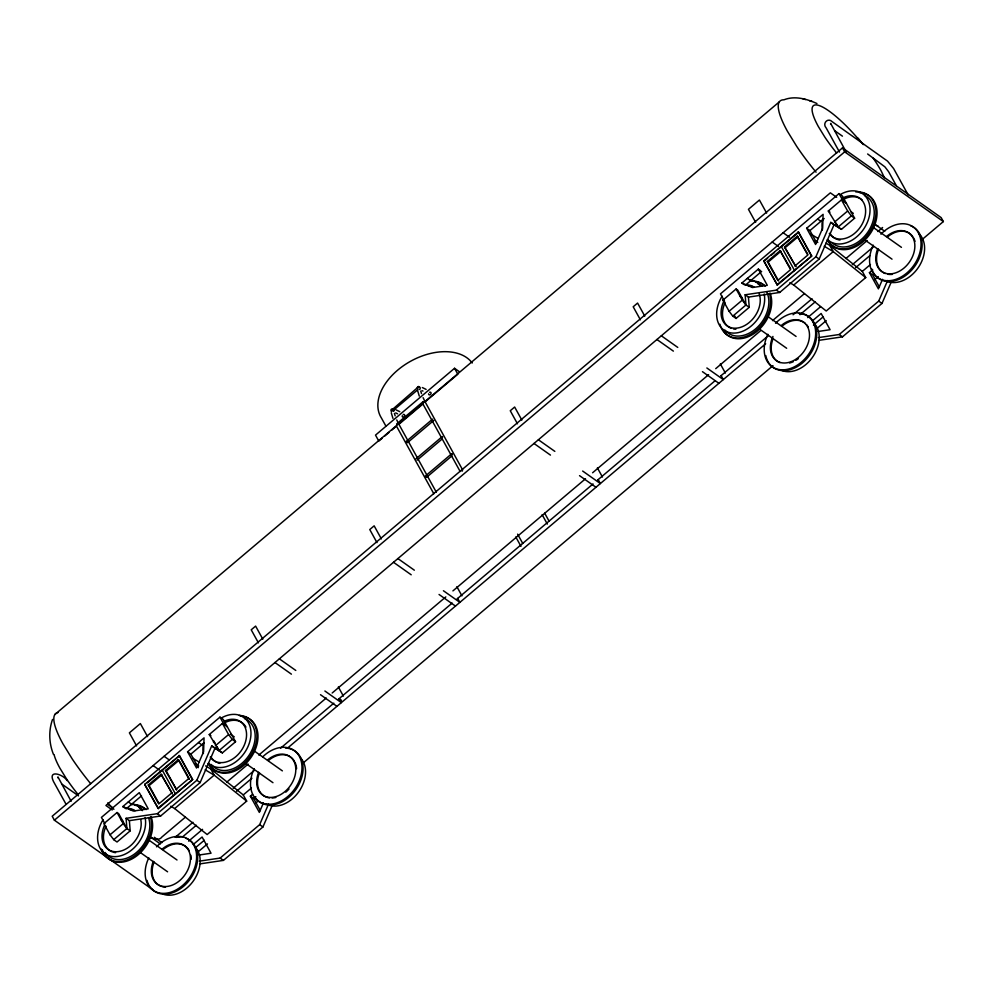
<?xml version="1.0" encoding="UTF-8"?>
<svg xmlns="http://www.w3.org/2000/svg" width="993" height="993" viewBox="0 0 993 993"><rect width="100%" height="100%" fill="white"/><g stroke="black" fill="none" stroke-linecap="round" stroke-linejoin="round"><path stroke-width="1.49" d="M391.776 410.047L417.929 387.282L418.624 387.779M423.13 401.631L396.654 423.912L396.977 424.57M422.981 401.706L423.465 402.475M52.53 719.416C48.508 730.811 48.98 743.26 53.485 754.457M57.929 777.829L57.942 776.898L71.136 801.264M830.657 124.336L830.657 123.405L846.073 151.78M113.723 839.668L126.893 828.534L118.701 813.677L117.05 812.522L103.88 823.656L110.037 834.803L113.723 839.668L117.013 842.002L130.182 830.856L126.893 828.534L126.086 818.319L157.341 813.677L196.85 780.262L211.708 745.917L222.382 752.88L235.552 741.746L223.264 719.466L219.974 717.145L101.423 817.4L104.848 823.582M126.086 818.319L129.375 820.652L160.63 816.01L200.139 782.583L214.997 748.238L211.708 745.917M263.455 802.853L259.334 812.398L250.373 796.175L252.57 794.313M199.308 861.154L220.136 858.064L259.657 824.637L268.557 804.032M199.618 863.922L223.425 860.385L262.934 826.97L272.442 804.988M732.784 316.134L745.954 305L745.147 294.784L776.402 290.142L815.911 256.728L830.769 222.382L841.443 229.346L854.613 218.212L842.312 195.931L839.035 193.61L720.484 293.854L724.58 301.289L722.941 300.122L736.111 288.988L737.762 290.142L745.954 305L749.243 307.321L736.074 318.455L732.784 316.134L729.085 311.256L722.941 300.122M745.147 294.784L748.437 297.106L779.691 292.463L819.2 259.049L834.058 224.703L830.769 222.382M882.516 279.318L878.395 288.864L869.434 272.641L872.723 269.848M818.356 337.608L839.197 334.517L878.706 301.102L887.618 280.498M818.679 340.376L842.486 336.838L881.995 303.424L891.503 281.441M392.744 410.903L417.941 389.591M459.474 371.767L454.546 368.291L375.515 435.12L378.792 441.066L382.28 438.112M54.876 714.513L779.306 101.857M384.601 436.15L389.256 432.216M391.577 430.254L396.232 426.32M425.277 401.743L457.823 374.224L454.546 368.291M398.963 424.272L423.018 403.94M432.638 419.096L406.298 441.376L406.907 442.381M407.453 442.704L433.792 420.436M415.93 458.84L442.332 436.535L442.593 437.218M417.097 460.169L442.295 438.869M451.741 453.727L425.401 476.007L425.724 476.665M426.568 477.335L451.765 456.023M922.05 239.586L943.35 221.576L941.165 217.616L842.498 147.883L52.207 816.234L54.392 820.193L153.059 889.914M54.392 820.193L844.683 151.855L943.35 221.576M144.717 784.42L179.485 755.648L192.679 779.542L158.309 808.6L144.717 784.42L158.309 808.6M763.766 260.874L798.546 232.101L811.728 255.995L777.37 285.053L763.766 260.874L777.37 285.053M147.411 782.769L179.485 755.648M764.176 261.171L767.614 258.254M771.052 255.35L774.49 252.445M777.929 249.541L798.546 232.101M122.822 806.564L139.281 792.637L148.242 808.861L133.36 811.07L122.822 806.564L125.019 808.116M171.516 793.159L158.731 803.97L148.267 785.029L161.065 774.217L172.348 793.742L161.065 774.217M165.459 770.506L178.243 759.682L179.063 760.266L166.278 771.089L165.459 770.506L176.729 790.031L166.278 771.089M187.578 751.8L204.049 737.873L203.602 751.664L196.54 768.023L187.578 751.8L190.867 754.121L198.327 767.639M744.067 284.581L741.883 283.03L758.342 269.103L760.539 270.655M780.126 250.683L790.577 269.624L777.792 280.436L767.328 261.494L780.126 250.683L790.651 268.842M784.507 246.959L795.79 266.484L784.507 246.959L797.305 236.148L807.83 254.32M806.639 228.266L823.098 214.339L822.663 228.129L815.588 244.477L806.639 228.266L809.928 230.587L816.643 242.751M235.552 741.746L232.275 739.425L219.093 750.559L209.25 734.547L222.432 723.413L227.36 726.888M854.613 218.212L851.324 215.878L838.154 227.025L828.311 211.012L841.481 199.866L846.421 203.354M148.267 785.029L149.099 785.612L161.884 774.801M767.328 261.494L768.148 262.078L780.945 251.254M785.339 247.542L798.124 236.731M126.111 808.885L141.478 795.889M190.867 754.121L204.037 742.987M745.172 285.351L761.631 271.424M809.928 230.587L824.19 218.522M110.037 834.803L123.206 823.656L117.05 812.522M215.407 745.681L228.576 734.547L222.432 723.413M729.085 311.256L742.255 300.122L736.111 288.988M834.455 222.147L847.637 211.012L841.481 199.866M175.91 789.447L188.707 778.624L189.526 779.207L179.82 761.619M794.971 265.913L807.756 255.089L797.305 236.148M157.899 808.302L192.679 779.542M776.96 284.768L811.728 255.995M170.808 806.266L174.669 808.563L214.178 775.148L210.764 768.967L205.625 765.901M789.869 282.732L793.73 285.028L833.239 251.614L829.825 245.42L825.965 243.124M185.406 817.14L161.722 837.161A81.488 18.569 49.8 0 1 149.186 836.925M226.826 782.099L248.138 764.089M258.788 755.077L326.263 698.017M332.183 693.002L445.82 596.905M452.92 590.897L585.498 478.775M592.598 472.767L708.605 374.671M715.705 368.664L760.688 330.619M772.517 320.615L804.479 293.58M845.912 258.54L867.212 240.529M877.874 231.518L882.603 227.509M175.19 837.322L192.94 822.303M233.194 788.268L254.493 770.245M280.535 748.225L333.809 703.181M338.539 699.171L452.175 603.074M456.904 599.064L593.032 483.939M597.774 479.942L714.96 380.84M720.881 375.826L768.222 335.783M793.084 314.769L812.026 298.744M852.267 264.709L873.579 246.686M182.104 837.273L196.316 825.257M236.557 791.222L251.949 778.214M287.461 748.176L765.677 343.752M799.998 314.719L815.39 301.711M855.643 267.676L869.843 255.66M188.633 841.133L202.572 829.341M174.669 808.563L207.152 834.542L246.674 801.128L243.26 794.934L251.39 788.057M807.694 317.599L820.479 306.787M793.73 285.028L826.213 311.008L865.722 277.593L862.309 271.399L870.451 264.523M193.3 844.447L202.088 837.012L211.037 853.235L199.134 855.01M812.361 320.9L821.137 313.478L830.098 329.701L818.195 331.476M195.497 847.699L204.273 840.277M250.373 796.175L253.662 798.496L255.859 796.647M813.453 325.083L823.334 316.73M196.837 852.9L207.487 843.901M255.995 802.878L258.354 800.867M303.312 762.847L772.988 365.647M816.767 328.633L826.226 320.627M874.734 279.604L878.284 276.6M418.45 386.649L419.22 386.736M816.954 103.545C806.825 98.928 794.76 95.514 783.911 99.821A81.488 18.569 49.8 0 0 787.337 131.113L796.696 146.356A81.488 18.569 49.8 0 0 816.06 172.186M802.778 98.766L805.534 99.561M809.58 100.715L812.1 101.447M422.335 387.555L426.109 389.405M395.996 409.836L399.769 411.673M741.883 283.03L752.421 287.536L767.304 285.326L758.342 269.103M422.062 390.646L422.968 391.056M395.723 412.914L397.56 413.82M810.524 233.938L818.244 238.531M815.228 240.889L817.798 242.429M824.24 246.252L833.239 251.614L865.722 277.593M192.754 758.242L199.183 762.065M194.889 763.667L198.737 765.963M205.179 769.786L214.178 775.148L246.674 801.128M834.058 224.703L841.443 229.346M214.997 748.238L222.382 752.88M834.877 130.828L842.436 136.165M867.634 153.977L884.875 166.836L888.586 171.652L896.406 185.778M836.677 197.309L830.359 192.841L105.928 805.497L112.259 809.965M875.888 225.014L884.738 231.27M850.79 211.546L853.322 213.346M873.592 227.658L901.445 247.344M828.311 211.012L829.962 212.167M864.171 239.474L892.024 259.161M817.611 218.981L820.901 221.302M869.434 272.641L872.723 274.962L879.438 287.126M783.154 232.759L789.485 237.228M815.911 256.728L819.2 259.049M878.706 301.102L881.995 303.424M781.367 246.636L794.549 270.53M772.182 242.044L778.512 246.512M776.402 290.142L779.691 292.463M839.197 334.517L842.486 336.838M747.369 278.388L750.658 280.709M740.207 296.411L741.858 297.565M768.21 316.767L796.076 336.453M760.067 329.477L786.655 348.27M661.326 335.795L677.772 347.413M706.855 367.969L723.301 379.587L721.117 375.627M656.932 339.507L673.378 351.125M702.461 371.68L718.907 383.298M538.392 439.762L554.839 451.381M582.655 471.042L600.368 483.554L598.183 479.594M533.998 443.474L550.445 455.092M579.527 475.647L595.974 487.265M397.895 558.575L414.342 570.193M443.424 590.748L459.871 602.366L457.686 598.407M393.501 562.286L411.214 574.798M439.043 594.459L455.477 606.09M341.468 700.301L339.147 698.662L341.331 702.622L324.885 691.004M279.356 658.831L295.79 670.449M274.962 662.542L291.408 674.16M320.491 694.715L336.937 706.333M230.475 734.199L234.274 736.88M253.265 750.298L282.384 770.878M209.25 734.547L210.901 735.714M245.11 763.009L272.963 782.695M213.358 741.97L214.997 743.136L213.632 740.654M198.563 742.516L201.84 744.837M164.106 756.294L169.158 759.868M196.85 780.262L200.139 782.583M259.657 824.637L262.934 826.97M162.306 770.171L175.488 794.065M153.121 765.578L159.451 770.047M157.341 813.677L160.63 816.01M220.136 858.064L223.425 860.385M128.308 801.922L131.597 804.243M107.542 804.218L112.594 807.793M154.337 837.285L161.921 842.647M150.191 836.776L160.32 843.926M67.065 780.585C63.738 774.664 47.428 768.818 53.473 781.479L66.035 804.231M121.158 819.945L122.797 821.112M147.895 839.408L177.015 859.988M62.162 784.321L78.534 795.889M139.74 852.118L167.594 871.804M829.825 245.42L862.309 271.399M210.764 768.967L243.26 794.934M452.361 454.732L451.728 453.789M858.051 138.176L863.339 144.618M847.637 211.012L851.324 215.878M742.255 300.122L745.954 305M228.576 734.547L232.275 739.425M123.206 823.656L126.893 828.534M908.136 194.814L893.601 168.525L887.506 161.102L832.233 121.742C827.814 117.087 822.005 123.604 826.201 127.985L839.495 152.078M842.498 147.883L844.683 151.855M839.035 193.61L843.131 201.033M836.106 223.313L838.154 227.025M798.136 231.816L811.318 255.71M766.633 213.085L759.422 200.027L748.449 209.312L755.648 222.37M768.148 262.078L778.611 281.019M734.584 315.762L736.074 318.455M720.322 363.922L725.374 373.058M644.792 316.122L637.58 303.064L633.199 306.775L640.398 319.833M597.389 467.889L602.441 477.025M521.859 420.089L514.647 407.031L510.265 410.742L517.465 423.8M544.685 513.195L549.117 521.238M542.141 514.684L547.317 524.068M517.601 534.135L522.777 543.506M515.789 536.965L520.977 546.349M462.701 469.999L425.513 402.587M460.156 471.489L422.956 404.052M436.361 492.28L398.292 423.167M433.817 493.769L396.604 426.332M385.793 425.91L381.399 417.966A53.15 34.159 -28.9 0 1 407.875 362.83A53.15 34.159 -28.9 0 1 472.221 363.004M456.892 586.702L461.944 595.85M381.362 538.901L374.15 525.843L369.768 529.554L376.968 542.612M338.352 686.957L343.392 696.093M262.822 639.157L255.611 626.099L251.217 629.81L258.428 642.868M219.974 717.145L224.07 724.567M253.662 798.496L260.377 810.66M217.045 746.848L219.093 750.559M179.075 755.35L192.257 779.244M178.243 759.682L188.707 778.624M147.572 736.62L140.361 723.562L129.388 732.846L136.587 745.904M149.099 785.612L158.806 803.2M424.632 400.887L423.105 397.672M884.428 177.735L881.188 170.957A56.39 12.847 49.8 0 0 873.207 158.197M396.766 419.952L397.498 421.529M419.269 396.058L417.606 390.559M392.93 418.338L391.267 412.84M421.504 393.613L420.747 391.068M395.164 415.893L394.407 413.349M393.873 410.183L393.836 410.941A1.427 1.39 41.7 0 1 393.675 411.288M748.437 297.106L749.243 307.321M129.375 820.652L130.182 830.856M148.516 817.549A28.921 21.151 -54.8 0 1 135.805 853.024A28.921 21.151 -54.8 0 1 105.047 852.453M139.07 807.594A28.921 21.151 -54.8 0 1 142.731 809.593M151.01 816.594A31.006 22.678 -54.8 0 1 135.259 856.959A31.006 22.678 -54.8 0 1 102.329 849.797M135.073 805.323A31.006 22.678 -54.8 0 1 146.182 809.593M195.162 847.004A28.921 21.151 -54.8 0 1 193.759 880.369A28.921 21.151 -54.8 0 1 162.902 894.072M150.365 817.04A31.006 22.678 -54.8 0 1 133.534 856.624A31.006 22.678 -54.8 0 1 101.249 849.04M131.399 804.615A31.006 22.678 -54.8 0 1 145.102 808.836M130.691 803.61A28.921 21.151 -54.8 0 1 142.347 810.66M145.127 817.524A28.921 21.151 -54.8 0 1 115.771 856.624A28.921 21.151 -54.8 0 1 103.061 819.746M140.807 819.833A23.596 17.266 -54.8 0 1 118.477 851.572A23.596 17.266 -54.8 0 1 104.588 825.146M127.824 808.376A23.596 17.266 -54.8 0 1 135.098 810.71M115.61 852.677A23.596 17.266 -54.8 0 1 113.289 852.205M112.209 851.845A23.596 17.266 -54.8 0 1 106.028 826.164M129.264 809.394A23.596 17.266 -54.8 0 1 133.856 810.313M186.175 838.377A31.006 22.678 -54.8 0 1 186.895 883.137A31.006 22.678 -54.8 0 1 147.014 880.394M176.208 837.372A31.006 22.678 -54.8 0 1 180.13 837.161M162.976 849.673A23.559 17.229 -54.8 0 1 189.216 850.653M190.867 855.258A23.559 17.229 -54.8 0 1 191.264 859.181M165.483 887.121A23.559 17.229 -54.8 0 1 161.971 886.563M160.891 886.203A23.559 17.229 -54.8 0 1 154.114 861.949M162.157 849.089A23.559 17.229 -54.8 0 1 190.197 855.519A23.559 17.229 -54.8 0 1 167.978 886.327A23.559 17.229 -54.8 0 1 153.294 861.378M156.484 846.818A31.006 22.678 -54.8 0 1 196.031 851.075A31.006 22.678 -54.8 0 1 166.675 893.154A31.006 22.678 -54.8 0 1 148.813 857.815M300.531 757.895A28.921 21.151 -54.8 0 1 298.024 792.799A28.921 21.151 -54.8 0 1 265.776 803.734M267.527 759.98A23.559 17.229 -54.8 0 1 295.566 766.397A23.559 17.229 -54.8 0 1 273.348 797.218A23.559 17.229 -54.8 0 1 258.664 772.256M268.346 760.564A23.559 17.229 -54.8 0 1 294.586 761.544M295.107 762.612A23.559 17.229 -54.8 0 1 296.584 768.719M289.037 788.963A23.559 17.229 -54.8 0 1 285.785 792.153M275.868 797.441A23.559 17.229 -54.8 0 1 272.07 798M269.649 797.913A23.559 17.229 -54.8 0 1 259.483 772.839M262.81 756.753A31.006 22.678 -54.8 0 1 301.549 762.698A31.006 22.678 -54.8 0 1 271.685 804.094A31.006 22.678 -54.8 0 1 254.183 768.706M285.512 748.052A31.006 22.678 -54.8 0 1 297.292 787.437A31.006 22.678 -54.8 0 1 255.077 797.342M222.184 717.517A28.921 21.151 -54.8 0 1 249.739 741.808A28.921 21.151 -54.8 0 1 208.964 763.53M203.428 753.501A28.921 21.151 -54.8 0 1 203.515 742.876M224.331 721.203A23.596 17.266 -54.8 0 1 245.842 729.346A23.596 17.266 -54.8 0 1 234.795 757.51A23.596 17.266 -54.8 0 1 210.243 757.113M244.439 718.485A28.921 21.151 -54.8 0 1 248.225 756.455A28.921 21.151 -54.8 0 1 211.261 764.486M224.505 722.842A23.596 17.266 -54.8 0 1 245.954 727.124M219.801 763.369A23.596 17.266 -54.8 0 1 217.579 762.736M216.201 762.103A23.596 17.266 -54.8 0 1 210.864 756.803M239.363 715.444A31.006 22.678 -54.8 0 1 250.608 755.673A31.006 22.678 -54.8 0 1 208.133 763.418M240.443 716.201A31.006 22.678 -54.8 0 1 251.676 756.443A31.006 22.678 -54.8 0 1 209.213 764.188M886.588 236.446A23.559 17.229 -54.8 0 1 914.627 242.863A23.559 17.229 -54.8 0 1 892.397 273.671A23.559 17.229 -54.8 0 1 877.725 248.722M887.407 237.017A23.559 17.229 -54.8 0 1 912.815 236.694M913.634 238.01A23.559 17.229 -54.8 0 1 915.012 241.373M892.384 274.366A23.559 17.229 -54.8 0 1 887.543 274.192M885.322 273.547A23.559 17.229 -54.8 0 1 878.544 249.305M918.599 233.392A28.921 21.151 -54.8 0 1 918.711 266.943A28.921 21.151 -54.8 0 1 887.332 281.429M910.606 225.721A31.006 22.678 -54.8 0 1 911.872 269.897A31.006 22.678 -54.8 0 1 871.817 269.004M880.915 234.174A31.006 22.678 -54.8 0 1 920.461 238.432A31.006 22.678 -54.8 0 1 891.106 280.51A31.006 22.678 -54.8 0 1 873.244 245.172M859.504 192.667A31.006 22.678 -54.8 0 1 870.737 232.908A31.006 22.678 -54.8 0 1 828.261 240.641M855.829 191.959A31.006 22.678 -54.8 0 1 870.513 230.761A31.006 22.678 -54.8 0 1 827.181 239.884M842.126 198.29A23.596 17.266 -54.8 0 1 864.655 205.03A23.596 17.266 -54.8 0 1 854.241 233.665A23.596 17.266 -54.8 0 1 829.304 233.566M864.779 195.497A28.921 21.151 -54.8 0 1 867.832 232.139A28.921 21.151 -54.8 0 1 832.233 242.975M841.245 193.97A28.921 21.151 -54.8 0 1 868.801 218.274A28.921 21.151 -54.8 0 1 828.025 239.996M822.477 229.954A28.921 21.151 -54.8 0 1 822.576 219.329M840.041 240.021A23.596 17.266 -54.8 0 1 837.72 239.561M836.64 239.189A23.596 17.266 -54.8 0 1 829.912 233.268M843.566 199.308A23.596 17.266 -54.8 0 1 862.147 200.003M781.206 325.555A23.559 17.229 -54.8 0 1 809.32 332.407A23.559 17.229 -54.8 0 1 786.183 362.904A23.559 17.229 -54.8 0 1 772.951 336.441M806.49 324.599A23.559 17.229 -54.8 0 1 808.265 327.119M798.322 358.659A23.559 17.229 -54.8 0 1 795.889 360.322M793.382 361.651A23.559 17.229 -54.8 0 1 789.547 363.016M779.952 362.656A23.559 17.229 -54.8 0 1 773.175 338.414M782.037 326.138A23.559 17.229 -54.8 0 1 805.41 323.532M770.071 293.047A31.006 22.678 -54.8 0 1 756.194 332.047A31.006 22.678 -54.8 0 1 722.892 329.763M755.698 281.9A31.006 22.678 -54.8 0 1 765.243 286.058M769.426 293.506A31.006 22.678 -54.8 0 1 751.949 333.499A31.006 22.678 -54.8 0 1 719.925 324.239M750.46 281.081A31.006 22.678 -54.8 0 1 764.163 285.289M799.191 313.627A31.006 22.678 -54.8 0 1 808.066 357.157A31.006 22.678 -54.8 0 1 765.777 355.556M775.545 323.284A31.006 22.678 -54.8 0 1 815.092 327.541A31.006 22.678 -54.8 0 1 785.736 369.619A31.006 22.678 -54.8 0 1 767.874 334.281M813.217 322.514A28.921 21.151 -54.8 0 1 813.341 356.053A28.921 21.151 -54.8 0 1 781.963 370.538M749.752 280.063A28.921 21.151 -54.8 0 1 760.564 285.972M764.188 293.978A28.921 21.151 -54.8 0 1 734.832 333.077A28.921 21.151 -54.8 0 1 722.122 296.212M767.018 292.625A28.921 21.151 -54.8 0 1 756.269 328.286A28.921 21.151 -54.8 0 1 724.94 330.061M758.131 284.06A28.921 21.151 -54.8 0 1 761.792 286.058M759.186 293.878A23.596 17.266 -54.8 0 1 738.171 327.926A23.596 17.266 -54.8 0 1 724.307 300.234M746.885 284.842A23.596 17.266 -54.8 0 1 754.159 287.176M735.863 329.229A23.596 17.266 -54.8 0 1 733.492 328.944M731.258 328.311A23.596 17.266 -54.8 0 1 725.076 302.617M748.312 285.86A23.596 17.266 -54.8 0 1 752.917 286.778M393.724 410.047A1.427 1.39 41.7 0 0 392.831 409.004L392.098 408.93A1.427 1.39 41.7 0 0 391.006 409.848L390.969 410.618A1.589 1.552 41.7 0 0 391.627 411.599M403.183 414.565A1.477 1.105 -55.3 0 1 404.685 415.359A1.477 1.105 -55.3 0 1 403.282 417.134A1.477 1.105 -55.3 0 1 402.277 415.732M417.445 388.71A1.589 1.552 41.7 0 1 417.321 388.337L417.345 387.58A1.589 1.552 41.7 0 1 418.574 386.5M462.006 471.116A1.477 0.943 -28.9 0 1 462.366 471.017M429.584 392.322A1.477 1.105 -55.3 0 1 431.061 393.005A1.477 1.105 -55.3 0 1 429.882 394.829A1.477 1.105 -55.3 0 1 428.604 393.836M419.456 389.492A1.427 1.39 41.7 0 0 420.188 388.673L420.213 387.903A1.427 1.39 41.7 0 0 419.319 386.898M877.973 225.957A81.488 18.569 49.8 0 1 875.143 224.952M113.91 809.307A81.488 18.569 49.8 0 1 107.678 802.94M90.661 783.663A81.488 18.569 49.8 0 1 72.266 759L62.919 743.769A81.488 18.569 49.8 0 1 58.004 712.577M836.64 153.034A56.39 12.847 49.8 0 1 824.848 137.121L818.369 126.57A56.39 12.847 49.8 0 1 819.61 105.705A56.39 12.847 49.8 0 1 861.043 142.21M78.112 794.524A56.39 12.847 49.8 0 1 66.32 778.599L59.841 768.061A56.39 12.847 49.8 0 1 54.069 754.593"/></g></svg>
